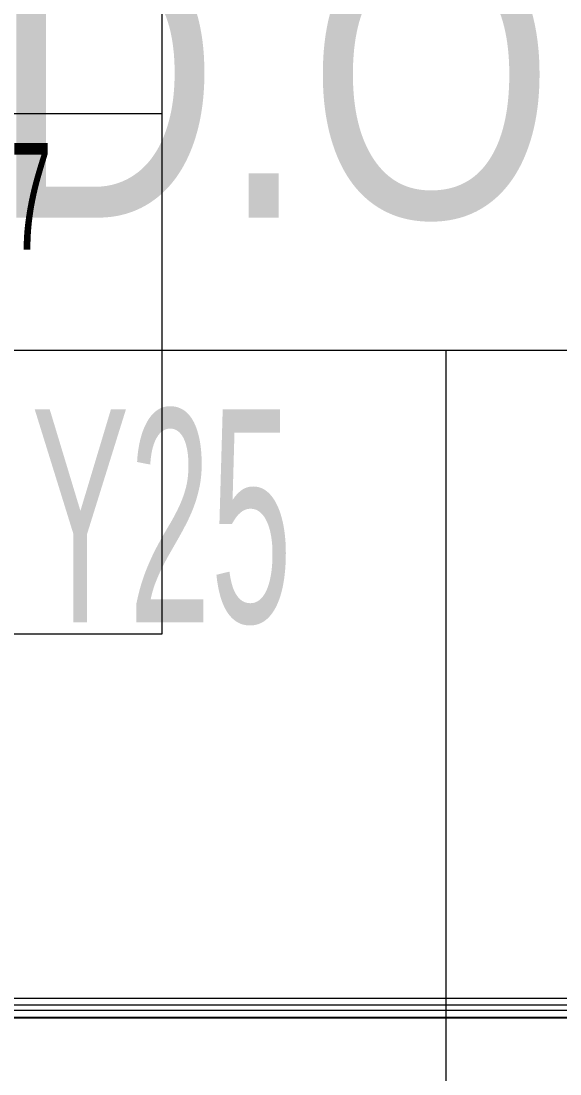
# Model space of a CAD drawing. Extents: x -9058 to 11890, y 0 to 4205.
# Drawn here: x 9636.3 to 9750.1, y 2309.3 to 2531.7 of the extents above; entities that cross this region are included whole.
import ezdxf
from ezdxf.enums import TextEntityAlignment as Align

# ---------------------------------------------------------------- set-up
doc = ezdxf.new("R2010")
doc.units = 0
doc.header["$MEASUREMENT"] = 0
doc.layers.get('0').update_dxf_attribs({"color": 9, "lineweight": 9})
for name, color, linetype, lineweight in [('M-TEFRIS2-015', 129, 'Continuous', 9), ('M-TEFRIS2-015 @ 10 (1)', 129, 'Continuous', 9), ('M-TEFRIS2-015 @ 10 (2)', 129, 'Continuous', 9), ('M-TEFRIS2-015 @ 20', 129, 'Continuous', 9)]:
    doc.layers.add(name, color=color, linetype=linetype, lineweight=lineweight)
doc.styles.add('Arial', font='arial.ttf', dxfattribs={"height": 2.5})
doc.styles.add('MuuM_TEXT-STANDART', font='ARIALN.TTF')

# ---------------------------------------------------------------- blocks, each defined once
blk = doc.blocks.new('0a_roomno2')
blk.add_lwpolyline([(30, -16), (0, -16), (0, 0), (30, 0)], close=True)
for points in [[(0, -5), (30, -5)], [(18, -5), (18, -16)]]:
    blk.add_lwpolyline(points)
at = {"style": 'Arial'}
blk.add_attdef('ODANO', (0, 1.505), '', height=3, dxfattribs=at)
blk.add_attdef('MEKANADI', text='', height=3, dxfattribs=at).set_placement((0.525, -4.75), align=Align.BOTTOM_LEFT)
at = {"style": 'MuuM_TEXT-STANDART', "width": 0.6}
for tag, p in [('YER01', (15, -7)), ('TAVAN01', (20.625, -7)), ('DUVAR01', (26.25, -7)), ('YER02', (15, -10.375)), ('TAVAN02', (20.625, -10.375)), ('DUVAR02', (26.25, -10.375)), ('YER03', (15, -13.75)), ('TAVAN03', (20.625, -13.75)), ('DUVAR03', (26.25, -13.75))]:
    blk.add_attdef(tag, text='', height=2.25, dxfattribs=at).set_placement(p, align=Align.MIDDLE_CENTER)
at = {"style": 'MuuM_TEXT-STANDART'}
blk.add_attdef('M2', text='', height=2.25, dxfattribs=at).set_placement((1.323, -7.805), align=Align.MIDDLE_LEFT)
at = {"style": 'MuuM_TEXT-STANDART', "width": 0.6}
blk.add_attdef('TEMIZTAVANYUKSEKLIGI', text='', height=2.25, dxfattribs=at).set_placement((2.7, -13.162), align=Align.MIDDLE_LEFT)
blk = doc.blocks.new('*U681')
at = {"layer": 'M-TEFRIS2-015 @ 10 (1)'}
ref = blk.add_blockref('0a_roomno2', (9366, 2562.2), dxfattribs=dict(at, xscale=10, yscale=10, zscale=10))
ref.add_attrib('DUVAR01', 'D07', dxfattribs={"layer": '0', "height": 22.5, "style": 'MuuM_TEXT-STANDART', "width": 0.6}).set_placement((9628.5, 2494.7), align=Align.MIDDLE_CENTER)
at = {"layer": 'M-TEFRIS2-015 @ 10 (2)'}
ref = blk.add_blockref('0a_roomno2', (9366, 2562.2), dxfattribs=dict(at, xscale=10, yscale=10, zscale=10))
ref.add_attrib('DUVAR01', 'D07', dxfattribs={"layer": '0', "height": 22.5, "style": 'MuuM_TEXT-STANDART', "width": 0.6}).set_placement((9628.5, 2494.7), align=Align.MIDDLE_CENTER)
at = {"layer": 'M-TEFRIS2-015 @ 20'}
ref = blk.add_blockref('0a_roomno2', (9366, 2562.2), dxfattribs=dict(at, xscale=20, yscale=20, zscale=20))
ref.add_attrib('MEKANADI', 'SAT.MÜD.ODASI', dxfattribs={"layer": '0', "height": 60, "style": 'Arial', "width": 0.8}).set_placement((9376.5, 2472.2), align=Align.BOTTOM_LEFT)
ref.add_attrib('YER01', 'Y25', dxfattribs={"layer": '0', "height": 45, "style": 'MuuM_TEXT-STANDART', "width": 0.6}).set_placement((9666, 2427.2), align=Align.MIDDLE_CENTER)

msp = doc.modelspace()

# ---------------------------------------------------------------- linework, layer by layer
at = {"layer": 'M-TEFRIS2-015'}
for p, q in [((9160.02, 2325.33), (9828.09, 2325.33)), ((9831.1, 2323.83), (9157.03, 2323.83)), ((9157.03, 2322.83), (9831.1, 2322.83)), ((9827.86, 2321.12), (7716.92, 2321.12)), ((9160.02, 2321.33), (9828.11, 2321.33))]:
    msp.add_line(p, q, dxfattribs=at)

# ---------------------------------------------------------------- block references
at = {"layer": 'M-TEFRIS2-015', "color": 6}
msp.add_blockref('*U681', (0, 0), dxfattribs=at)

doc.saveas('drawing.dxf')
